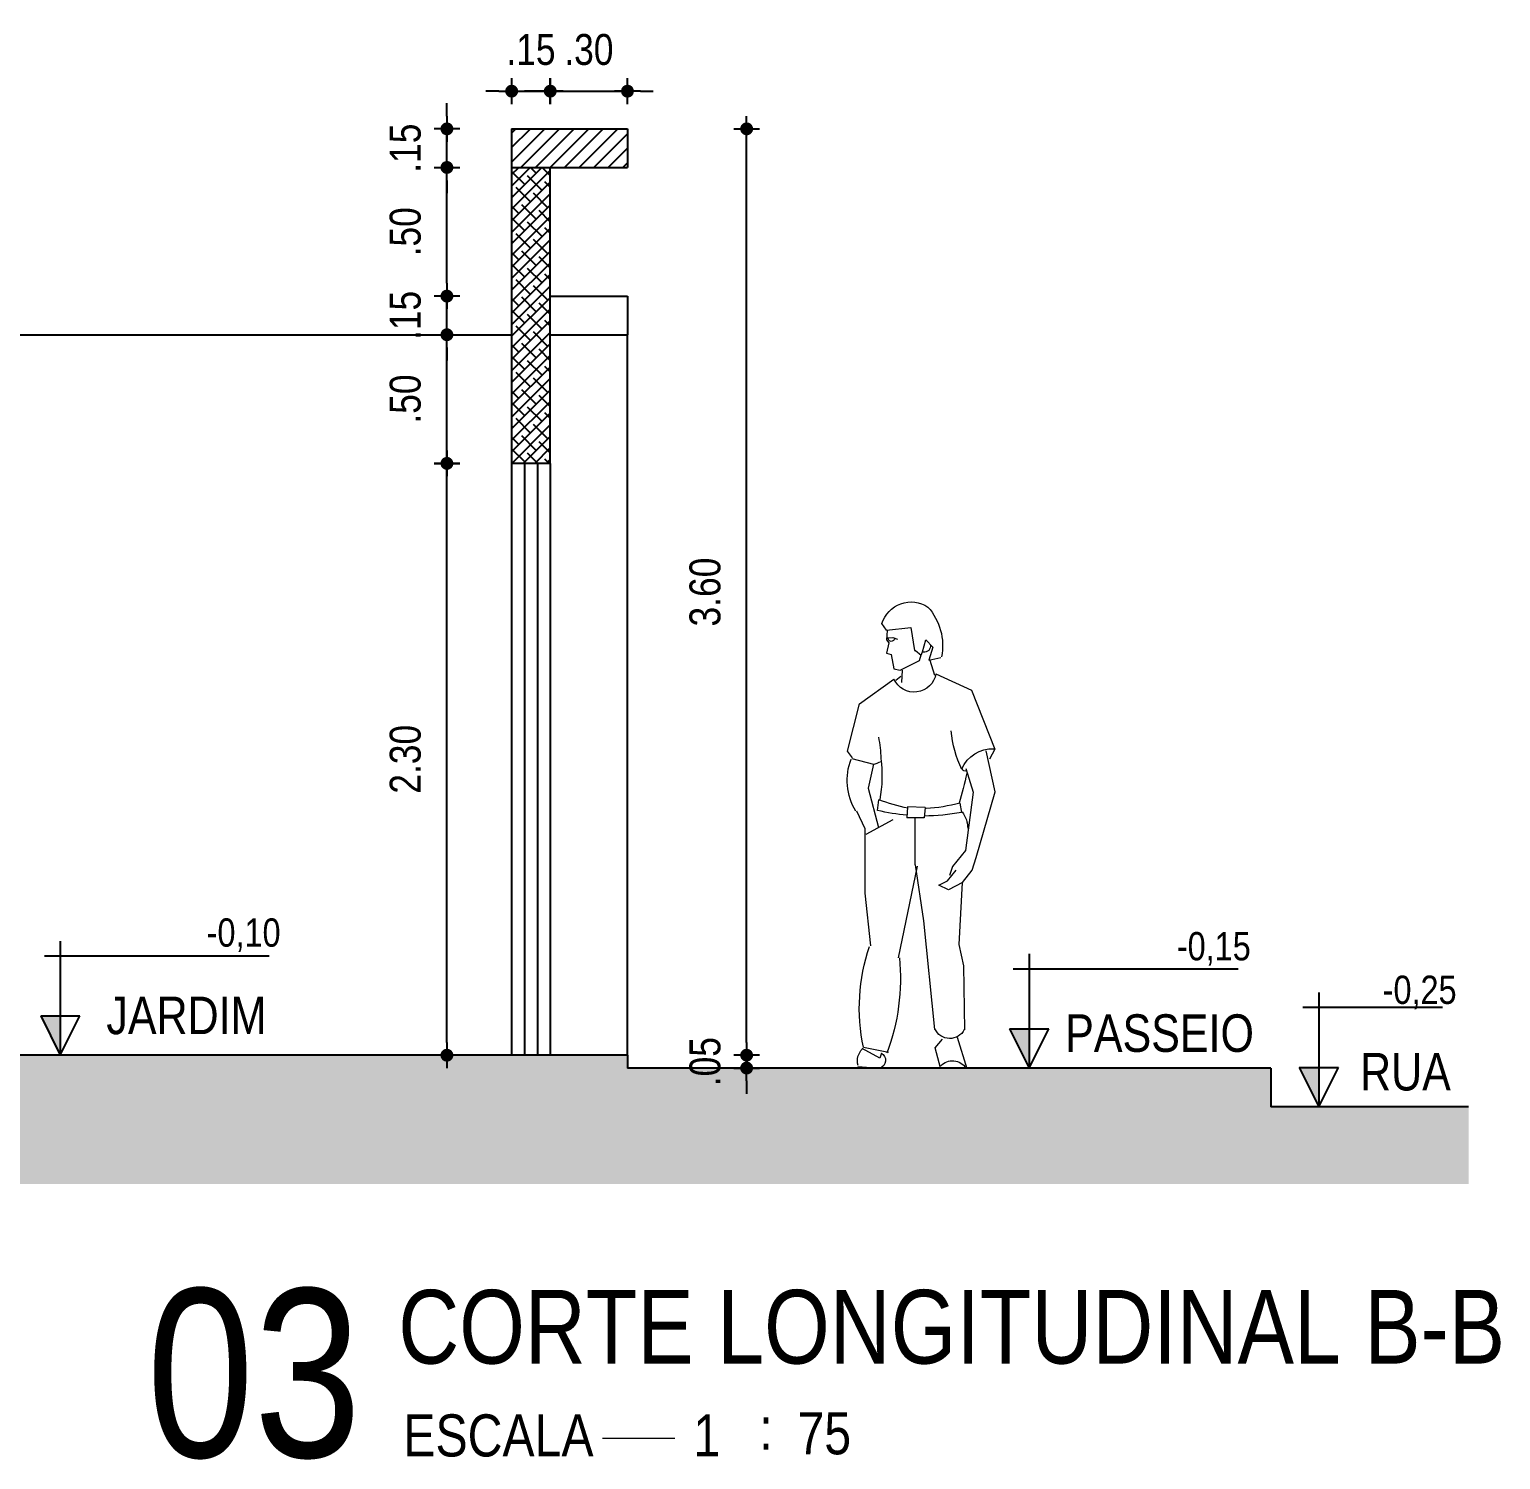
# Model space of a CAD drawing. Header units: millimetres. Extents: x 3955 to 10567, y -112 to 1797.
# Drawn here: x 5283.74 to 5289.46, y 1030.81 to 1036.36 of the extents above; entities that cross this region are included whole.
import ezdxf
from ezdxf.enums import TextEntityAlignment as Align

# ---------------------------------------------------------------- set-up
doc = ezdxf.new("R2010")
doc.units = ezdxf.units.MM
doc.header["$LTSCALE"] = 20
for name, color, linetype in [('COTA', 7, 'Continuous'), ('E-hatch', 8, 'Continuous'), ('E-txt-g', 3, 'Continuous'), ('E-TXT-Y', 2, 'Continuous')]:
    doc.layers.add(name, color=color, linetype=linetype)
doc.layers.add('E-Lay-9', color=9, linetype='Continuous', lineweight=9)
doc.layers.add('E-Txt-W', color=7, linetype='Continuous', lineweight=20)
doc.styles.add('F2', font='ARIALN.TTF')
doc.styles.add('REG60', font='romans.shx', dxfattribs={"width": 0.8, "height": 0.15})
doc.styles.add('REG80', font='romans.shx', dxfattribs={"width": 0.8, "height": 0.2})
doc.dimstyles.new('ARQUITETURA', dxfattribs={"dimtxt": 0.11, "dimasz": 0.05, "dimexe": 0.1, "dimexo": 0, "dimgap": 0.1, "dimtad": 1, "dimzin": 5, "dimdsep": 46, "dimtxsty": 'F2', "dimblk": 'COTA', "dimcen": 0, "dimse1": 1, "dimse2": 1, "dimadec": 0, "dimazin": 0, "dimtfac": 2, "dimtix": 1, "dimtmove": 2, "dimatfit": 3, "dimldrblk": 'COTA', "dimfxl": 1, "dimtolj": 1, "dimtzin": 5, "dimarcsym": 0})

# ---------------------------------------------------------------- blocks, each defined once
blk = doc.blocks.new('TXT-AMB75')
at = {"layer": 'E-txt-g', "style": 'REG80', "width": 0.8, "flags": 8}
blk.add_attdef('TXT', text='', height=0.2, dxfattribs=at).set_placement((0.0055, 0.2964), align=Align.CENTER)
at = {"layer": 'E-Txt-W', "style": 'REG60', "width": 0.8, "flags": 8}
blk.add_attdef('TXT', text='', height=0.15, dxfattribs=at).set_placement((0.0055, 0.0271), align=Align.CENTER)
blk = doc.blocks.new('IND_DES')
at = {"layer": 'E-Txt-W', "color": 7}
blk.add_line((0.0269, -0.2428), (0.1984, -0.2428), dxfattribs=at)
at = {"layer": 'E-txt-g', "color": 7, "style": 'F2'}
for s, p in [('ESCALA', (-0.4463, -0.2864)), ('1', (0.2426, -0.2864)), (':', (0.3988, -0.2706))]:
    blk.add_text(s, height=0.1, dxfattribs=at).set_placement(p)
blk.add_attdef('ESCALA', (0.4897, -0.2812), '', height=0.1, dxfattribs=at)
at = {"layer": 'E-Txt-W', "color": 6, "style": 'F2'}
blk.add_attdef('00', text='', height=0.4, dxfattribs=at).set_placement((-0.7083, -0.2881), align=Align.CENTER)
at = {"layer": 'E-TXT-Y', "color": 7, "style": 'F2'}
for tag, p in [('PROJETO', (-0.4563, 0.1829)), ('DESENHO', (-0.4582, -0.0658))]:
    blk.add_attdef(tag, p, '', height=0.175, dxfattribs=at)
blk = doc.blocks.new('Homem001', base_point=(171.24, 52.18))
at = {"color": 8}
for p, q in [((171.41, 117.74), (170.89, 114.26)), ((175.07, 117.31), (171.41, 117.74)), ((174.97, 117.27), (175.07, 115.87)), ((175.07, 117.31), (175.76, 118.31)), ((169.18, 115.85), (168.15, 114.76)), ((168.15, 114.76), (168.76, 112.83)), ((169.7, 114.09), (169.18, 115.85)), ((174.14, 116.24), (173.42, 115.97)), ((174.98, 116.19), (174.14, 116.24)), ((175.07, 115.87), (174.73, 115.44)), ((174.73, 115.44), (175.07, 113.9)), ((168.76, 112.83), (166.93, 113.22)), ((168.61, 112.86), (167.9, 110.58)), ((169.9, 113.58), (169.7, 114.09)), ((170.74, 114.3), (169.9, 113.58)), ((170.15, 112.79), (169.9, 113.62)), ((173.02, 111.32), (170.15, 112.79)), ((170.89, 114.26), (170.74, 114.3)), ((174.35, 113.66), (173.99, 111.56)), ((175.07, 113.9), (174.35, 113.66)), ((167.68, 110.81), (162.35, 108.35)), ((172.74, 111.36), (172.84, 109.52)), ((172.91, 110.37), (173.69, 109.8)), ((173.99, 111.56), (173.02, 111.32)), ((179.11, 106.32), (173.95, 110.01)), ((162.35, 108.35), (158.9, 99.51)), ((180.91, 99.23), (179.11, 106.32)), ((158.81, 93.16), (160.18, 99.29)), ((158.9, 99.51), (159.7, 98.03)), ((180.16, 98.23), (180.91, 99.23)), ((180.25, 98.14), (177.03, 97.28)), ((177.03, 97.28), (177.79, 93.69)), ((163.2, 96.66), (162.11, 93.1)), ((161.66, 83.32), (158.81, 93.16)), ((162.11, 93.1), (163.24, 84.39)), ((177.79, 93.69), (176.25, 87.83)), ((164.11, 91.48), (163.88, 90.07)), ((169.3, 90.83), (171.91, 90.91)), ((169.3, 90.83), (169.46, 89.25)), ((171.91, 90.91), (172.03, 89.29)), ((176.41, 90.38), (176.21, 91.97)), ((178.24, 87.62), (179.48, 90.26)), ((169.46, 89.25), (172.03, 89.29)), ((170.76, 82.26), (170.8, 89.36)), ((174.14, 88.98), (178.14, 86.8)), ((178.26, 77.99), (178.24, 87.62)), ((163.24, 84.39), (165.21, 81.97)), ((162.27, 81.47), (161.66, 83.32)), ((163.71, 79.61), (162.27, 81.47)), ((165.95, 79.83), (164.65, 81.43)), ((165.21, 81.97), (165.65, 80.63)), ((170.76, 82.26), (169.52, 73.87)), ((170.49, 82.04), (173.33, 68.35)), ((164.19, 70.34), (163.71, 79.61)), ((163.71, 79.61), (165.8, 78.53)), ((165.8, 78.53), (167.25, 79.18)), ((167.25, 79.18), (165.95, 79.83)), ((177.4, 70.12), (178.26, 77.99)), ((169.52, 73.87), (167.92, 57.62)), ((163.5, 67.14), (164.19, 70.34)), ((163.34, 57.6), (163.5, 67.14)), ((164.51, 56.48), (163.06, 51.79)), ((167.79, 54.87), (166.71, 56.17)), ((167.01, 51.9), (167.79, 54.87)), ((174.75, 54.2), (178.52, 54.96)), ((175.84, 54.11), (176.06, 53.34)), ((176.06, 53.34), (178.7, 54.78)), ((163.06, 51.79), (167.01, 51.9)), ((179.36, 52.09), (176.14, 51.87))]:
    blk.add_line(p, q, dxfattribs=at)
for centre, radius, start, end in [((171.39, 116.96), 4.57, 17.1593, 123.2495), ((175.34, 115.01), 8.66, 138.2091, 191.2646), ((169.47, 114.99), 0.989, 172.231, 276.4809), ((174.34, 116.12), 0.474, 177.6298, 10.3156), ((170.94, 111.37), 3.31, 189.8617, 335.7455), ((149.12, 103.57), 16.31, 334.2645, 355.52), ((188.36, 98.38), 12.43, 166.3488, 181.1675), ((159.23, 94.62), 4.98, 23.1501, 92.6805), ((194.7, 95.52), 18.95, 172.0918, 190.7025), ((171.52, 83.75), 14.57, 67.5984, 72.8035), ((171.98, 94.86), 8.96, 329.1329, 20.8672), ((163.25, 96.8), 0.551, 251.565, 341.5656), ((223.92, 109.09), 62.25, 192.2055, 196.4651), ((166.81, 87.73), 3.88, 141.4103, 181.034), ((170.53, 114.85), 24.24, 254.6352, 266.7442), ((166.7, 116.26), 26.08, 281.5069, 291.3761), ((169.43, 118.41), 28.88, 275.1757, 283.9757), ((170.03, 124.95), 35.42, 259.9993, 269.0727), ((204.39, 65.21), 31.4, 174.2483, 200.7079), ((150.68, 60.79), 28.45, 348.1896, 18.9504), ((165.61, 58.72), 2.44, 207.0956, 335.7518), ((165.21, 50.56), 2.4, 43.0145, 147.5104), ((176.43, 53.03), 1.22, 118.5477, 252.1011), ((176.89, 52.95), 2.52, 344.0615, 45.1729)]:
    blk.add_arc(centre, radius, start, end, dxfattribs=at)
blk = doc.blocks.new('COTA')
at = {"layer": 'COTA'}
for p, q in [((-1, 0), (1, 0)), ((0, 1), (0, -1))]:
    blk.add_line(p, q, dxfattribs=at)
at = {"layer": 'COTA', "const_width": 0.5}
blk.add_lwpolyline([(-0.25, 0, 1), (0.25, 0, 1)], format="xyb", close=True, dxfattribs=at)
blk = doc.blocks.new('*D465')
at = {"color": 0, "lineweight": -2}
blk.add_line((5285.3642, 1032.427), (5285.3642, 1034.627), dxfattribs=at)
at = {"color": 0, "lineweight": -2, "xscale": 0.05, "yscale": 0.05, "zscale": 0.05}
for p, rotation in [((5285.3642, 1034.677), 90), ((5285.3642, 1032.377), 270)]:
    blk.add_blockref('COTA', p, dxfattribs=dict(at, rotation=rotation))
at = {"color": 0, "insert": (5285.2029, 1033.527), "char_height": 0.12, "attachment_point": 5, "rotation": 90, "style": 'F2'}
blk.add_mtext('\\A1;2.30', dxfattribs=at)
blk = doc.blocks.new('*D466')
at = {"color": 0, "lineweight": -2}
blk.add_line((5285.3642, 1034.727), (5285.3642, 1035.127), dxfattribs=at)
at = {"color": 0, "lineweight": -2, "xscale": 0.05, "yscale": 0.05, "zscale": 0.05}
for p, rotation in [((5285.3642, 1035.177), 90), ((5285.3642, 1034.677), 270)]:
    blk.add_blockref('COTA', p, dxfattribs=dict(at, rotation=rotation))
at = {"color": 0, "insert": (5285.2029, 1034.927), "char_height": 0.12, "attachment_point": 5, "rotation": 90, "style": 'F2'}
blk.add_mtext('\\A1;.50', dxfattribs=at)
blk = doc.blocks.new('*D467')
at = {"color": 0, "lineweight": -2}
for p, q in [((5285.3642, 1035.377), (5285.3642, 1035.427)), ((5285.3642, 1035.177), (5285.3642, 1035.327)), ((5285.3642, 1035.127), (5285.3642, 1035.077))]:
    blk.add_line(p, q, dxfattribs=at)
at = {"color": 0, "lineweight": -2, "xscale": 0.05, "yscale": 0.05, "zscale": 0.05}
for p, rotation in [((5285.3642, 1035.327), 270), ((5285.3642, 1035.177), 90)]:
    blk.add_blockref('COTA', p, dxfattribs=dict(at, rotation=rotation))
at = {"color": 0, "insert": (5285.2029, 1035.252), "char_height": 0.12, "attachment_point": 5, "rotation": 90, "style": 'F2'}
blk.add_mtext('\\A1;.15', dxfattribs=at)
blk = doc.blocks.new('*D468')
at = {"color": 0, "lineweight": -2}
blk.add_line((5285.3642, 1035.377), (5285.3642, 1035.777), dxfattribs=at)
at = {"color": 0, "lineweight": -2, "xscale": 0.05, "yscale": 0.05, "zscale": 0.05}
for p, rotation in [((5285.3642, 1035.827), 90), ((5285.3642, 1035.327), 270)]:
    blk.add_blockref('COTA', p, dxfattribs=dict(at, rotation=rotation))
at = {"color": 0, "insert": (5285.2029, 1035.577), "char_height": 0.12, "attachment_point": 5, "rotation": 90, "style": 'F2'}
blk.add_mtext('\\A1;.50', dxfattribs=at)
blk = doc.blocks.new('*D469')
at = {"color": 0, "lineweight": -2}
for p, q in [((5285.3642, 1036.027), (5285.3642, 1036.077)), ((5285.3642, 1035.827), (5285.3642, 1035.977)), ((5285.3642, 1035.777), (5285.3642, 1035.727))]:
    blk.add_line(p, q, dxfattribs=at)
at = {"color": 0, "lineweight": -2, "xscale": 0.05, "yscale": 0.05, "zscale": 0.05}
for p, rotation in [((5285.3642, 1035.977), 270), ((5285.3642, 1035.827), 90)]:
    blk.add_blockref('COTA', p, dxfattribs=dict(at, rotation=rotation))
at = {"color": 0, "insert": (5285.2029, 1035.902), "char_height": 0.12, "attachment_point": 5, "rotation": 90, "style": 'F2'}
blk.add_mtext('\\A1;.15', dxfattribs=at)
blk = doc.blocks.new('*D470')
at = {"color": 0, "lineweight": -2}
for p, q in [((5285.5658, 1036.1235), (5285.5158, 1036.1235)), ((5285.6158, 1036.1235), (5285.7658, 1036.1235)), ((5285.8158, 1036.1235), (5285.8658, 1036.1235))]:
    blk.add_line(p, q, dxfattribs=at)
at = {"color": 0, "lineweight": -2, "xscale": 0.05, "yscale": 0.05, "zscale": 0.05}
blk.add_blockref('COTA', (5285.6158, 1036.1235), dxfattribs=at)
at = {"color": 0, "lineweight": -2, "xscale": 0.05, "yscale": 0.05, "zscale": 0.05, "rotation": 180}
blk.add_blockref('COTA', (5285.7658, 1036.1235), dxfattribs=at)
at = {"color": 0, "insert": (5285.6908, 1036.2848), "char_height": 0.12, "attachment_point": 5, "style": 'F2'}
blk.add_mtext('\\A1;.15', dxfattribs=at)
blk = doc.blocks.new('*D471')
at = {"color": 0, "lineweight": -2}
for p, q in [((5285.7158, 1036.1235), (5285.6658, 1036.1235)), ((5285.7658, 1036.1235), (5286.0658, 1036.1235)), ((5286.1158, 1036.1235), (5286.1658, 1036.1235))]:
    blk.add_line(p, q, dxfattribs=at)
at = {"color": 0, "lineweight": -2, "xscale": 0.05, "yscale": 0.05, "zscale": 0.05}
blk.add_blockref('COTA', (5285.7658, 1036.1235), dxfattribs=at)
at = {"color": 0, "lineweight": -2, "xscale": 0.05, "yscale": 0.05, "zscale": 0.05, "rotation": 180}
blk.add_blockref('COTA', (5286.0658, 1036.1235), dxfattribs=at)
at = {"color": 0, "insert": (5285.9158, 1036.2848), "char_height": 0.12, "attachment_point": 5, "style": 'F2'}
blk.add_mtext('\\A1;.30', dxfattribs=at)
blk = doc.blocks.new('*D472')
at = {"color": 0, "lineweight": -2}
for p, q in [((5286.5288, 1032.427), (5286.5288, 1032.477)), ((5286.5288, 1032.327), (5286.5288, 1032.377)), ((5286.5288, 1032.277), (5286.5288, 1032.227))]:
    blk.add_line(p, q, dxfattribs=at)
at = {"color": 0, "lineweight": -2, "xscale": 0.05, "yscale": 0.05, "zscale": 0.05}
for p, rotation in [((5286.5288, 1032.377), 270), ((5286.5288, 1032.327), 90)]:
    blk.add_blockref('COTA', p, dxfattribs=dict(at, rotation=rotation))
at = {"color": 0, "insert": (5286.3676, 1032.352), "char_height": 0.12, "attachment_point": 5, "rotation": 90, "style": 'F2'}
blk.add_mtext('\\A1;.05', dxfattribs=at)
blk = doc.blocks.new('*D473')
at = {"color": 0, "lineweight": -2}
blk.add_line((5286.5288, 1032.427), (5286.5288, 1035.927), dxfattribs=at)
at = {"color": 0, "lineweight": -2, "xscale": 0.05, "yscale": 0.05, "zscale": 0.05}
for p, rotation in [((5286.5288, 1035.977), 90), ((5286.5288, 1032.377), 270)]:
    blk.add_blockref('COTA', p, dxfattribs=dict(at, rotation=rotation))
at = {"color": 0, "insert": (5286.3676, 1034.177), "char_height": 0.12, "attachment_point": 5, "rotation": 90, "style": 'F2'}
blk.add_mtext('\\A1;3.60', dxfattribs=at)

msp = doc.modelspace()

# ---------------------------------------------------------------- hatches: boundary and pattern name
at = {"layer": 'E-hatch'}
h = msp.add_hatch(dxfattribs=at)
h.set_pattern_fill('_USER', color=256, scale=0.04, angle=45, style=0, pattern_type=0)
h.set_pattern_definition([(45, (0, 0), (-0.02828427125, 0.02828427125), [])])
h.paths.add_polyline_path([(5286.0658, 1035.977), (5285.6158, 1035.977), (5285.6158, 1035.827), (5286.0658, 1035.827)])
h = msp.add_hatch(dxfattribs=at)
h.set_pattern_fill('ANSI38', color=256, scale=0.01, style=0)
h.paths.add_polyline_path([(5285.7658, 1035.827), (5285.6158, 1035.827), (5285.6158, 1034.677), (5285.7658, 1034.677)])
h = msp.add_hatch(dxfattribs=at)
h.set_pattern_fill('ANSI38', color=256, scale=0.02, style=0)
h.set_pattern_definition([(45, (0, 48.930234), (-0.0449012806, 0.0449012806), []), (135, (0, 48.930234), (-0.1347038418, 0.0449012806), [0.15875, -0.09525])])
h.paths.add_polyline_path([(5288.5658, 1032.327), (5286.0658, 1032.327), (5286.0658, 1032.377), (5283.2661, 1032.377), (5283.2661, 1032.477), (5264.0658, 1032.477), (5264.0658, 1032.427), (5263.4658, 1032.427), (5263.4658, 1032.377), (5260.3554, 1032.377), (5260.3554, 1031.877), (5289.334, 1031.877), (5289.334, 1032.177), (5288.5658, 1032.177)])

# ---------------------------------------------------------------- linework, layer by layer
at = {"color": 5}
for p, q in [((5285.6158, 1035.977), (5285.6158, 1034.677)), ((5285.6158, 1035.977), (5286.0658, 1035.977)), ((5286.0658, 1035.977), (5286.0658, 1035.827)), ((5285.6158, 1035.827), (5286.0658, 1035.827)), ((5285.7658, 1034.677), (5285.7658, 1035.827)), ((5285.7658, 1034.677), (5285.6158, 1034.677))]:
    msp.add_line(p, q, dxfattribs=at)
at = {"color": 6}
for p, q in [((5285.7658, 1035.327), (5286.0658, 1035.327)), ((5286.0658, 1035.327), (5286.0658, 1035.177)), ((5285.7658, 1035.177), (5286.0658, 1035.177))]:
    msp.add_line(p, q, dxfattribs=at)
at = {"color": 8}
for p, q in [((5283.2661, 1035.177), (5285.6158, 1035.177)), ((5286.0658, 1032.377), (5286.0658, 1035.177)), ((5285.6158, 1034.677), (5285.6158, 1032.377)), ((5285.7658, 1034.677), (5285.7658, 1032.377))]:
    msp.add_line(p, q, dxfattribs=at)
at = {"color": 7}
for p, q in [((5285.6658, 1034.677), (5285.6658, 1032.377)), ((5285.7158, 1034.677), (5285.7158, 1032.377))]:
    msp.add_line(p, q, dxfattribs=at)
for p, q in [((5283.862, 1032.8208), (5283.862, 1032.377)), ((5287.6269, 1032.7708), (5287.6269, 1032.327)), ((5283.8001, 1032.7632), (5284.674, 1032.7632)), ((5287.565, 1032.7132), (5288.4389, 1032.7132)), ((5288.7517, 1032.6208), (5288.7517, 1032.177)), ((5288.6898, 1032.5632), (5289.2323, 1032.5632)), ((5283.7858, 1032.5294), (5283.862, 1032.377)), ((5283.7858, 1032.5294), (5283.9382, 1032.5294)), ((5283.862, 1032.377), (5283.9382, 1032.5294)), ((5287.5507, 1032.4794), (5287.6269, 1032.327)), ((5287.5507, 1032.4794), (5287.7031, 1032.4794)), ((5287.6269, 1032.327), (5287.7031, 1032.4794)), ((5288.6755, 1032.3294), (5288.7517, 1032.177)), ((5288.6755, 1032.3294), (5288.8279, 1032.3294)), ((5288.7517, 1032.177), (5288.8279, 1032.3294))]:
    msp.add_line(p, q)
at = {"color": 1}
for p, q in [((5286.0658, 1032.377), (5283.2661, 1032.377)), ((5286.0658, 1032.377), (5286.0658, 1032.327)), ((5288.5658, 1032.327), (5286.0658, 1032.327)), ((5288.5658, 1032.327), (5288.5658, 1032.177)), ((5289.334, 1032.177), (5288.5658, 1032.177))]:
    msp.add_line(p, q, dxfattribs=at)
for points in [[(5283.7858, 1032.5294), (5283.862, 1032.5294), (5283.862, 1032.377)], [(5287.5507, 1032.4794), (5287.6269, 1032.4794), (5287.6269, 1032.327)], [(5288.6755, 1032.3294), (5288.7517, 1032.3294), (5288.7517, 1032.177)]]:
    msp.add_solid(points)

# ---------------------------------------------------------------- block references
ref = msp.add_blockref('TXT-AMB75', (5284.348, 1032.2427), dxfattribs=dict(xscale=0.7290000000000001, yscale=0.7290000000000001, zscale=0.7290000000000001))
ref.add_attrib('TXT', 'JARDIM', dxfattribs={"layer": 'E-txt-g', "color": 2, "height": 0.1458, "style": 'F2'}).set_placement((5284.352, 1032.4588), align=Align.CENTER)
ref = msp.add_blockref('TXT-AMB75', (5288.1293, 1032.1739), dxfattribs=dict(xscale=0.7290000000000001, yscale=0.7290000000000001, zscale=0.7290000000000001))
ref.add_attrib('TXT', 'PASSEIO', dxfattribs={"layer": 'E-txt-g', "color": 2, "height": 0.1458, "style": 'F2'}).set_placement((5288.1333, 1032.39), align=Align.CENTER)
ref = msp.add_blockref('TXT-AMB75', (5289.0848, 1032.0239), dxfattribs=dict(xscale=0.7290000000000001, yscale=0.7290000000000001, zscale=0.7290000000000001))
ref.add_attrib('TXT', 'RUA', dxfattribs={"layer": 'E-txt-g', "color": 2, "height": 0.1458, "style": 'F2'}).set_placement((5289.0888, 1032.24), align=Align.CENTER)
ref = msp.add_blockref('IND_DES', (5285.925, 1031.2862), dxfattribs=dict(xscale=1.636240131907927, yscale=1.636240131907927, zscale=1.636240131907927))
ref.add_attrib('00', '03', dxfattribs={"layer": 'E-Txt-W', "height": 0.6545, "style": 'F2'}).set_placement((5284.6144, 1030.8148), align=Align.CENTER)
ref.add_attrib('DESENHO', 'CORTE LONGITUDINAL B-B', (5285.1752, 1031.1785), dxfattribs={"layer": 'E-TXT-Y', "color": 2, "height": 0.286342, "style": 'F2'})
ref.add_attrib('ESCALA', '75', (5286.7263, 1030.826), dxfattribs={"layer": 'E-txt-g', "color": 7, "height": 0.16362, "style": 'F2'})
at = {"layer": 'E-Lay-9', "xscale": -0.02600000000001046, "yscale": 0.02600000000001046, "zscale": 0.026}
msp.add_blockref('Homem001', (5287.1718, 1032.3352), dxfattribs=at)

# ---------------------------------------------------------------- texts
at = {"color": 7, "style": 'F2'}
for s, p in [('-0,10', (5284.4307, 1032.7987)), ('-0,15', (5288.2004, 1032.7457)), ('-0,25', (5289.0002, 1032.5763))]:
    msp.add_text(s, height=0.11, dxfattribs=at).set_placement(p)

# ---------------------------------------------------------------- dimensions: what is measured, and where the dimension line sits
at = {"color": 4}
for base, p1, p2, picture, middle in [((5285.7658, 1036.1235), (5285.6158, 1035.977), (5285.7658, 1035.827), '*D470', (5285.6908, 1036.2848)), ((5286.0658, 1036.1235), (5285.7658, 1035.827), (5286.0658, 1035.977), '*D471', (5285.9158, 1036.2848))]:
    dim = msp.add_linear_dim(base=base, p1=p1, p2=p2, dimstyle='ARQUITETURA', override={"dimtxt": 0.12, "dimfxl": 0.1, "dimfxlon": 1}, dxfattribs=at)
    dim.commit()
    dim.dimension.update_dxf_attribs({"geometry": picture, "text_midpoint": middle})
for base, p1, p2, picture, middle in [((5285.3642, 1035.977), (5285.7658, 1035.827), (5285.7355, 1035.977), '*D469', (5285.2029, 1035.902)), ((5286.5288, 1035.977), (5286.0658, 1032.377), (5286.0658, 1035.977), '*D473', (5286.3676, 1034.177)), ((5285.3642, 1035.827), (5285.822, 1035.327), (5285.7658, 1035.827), '*D468', (5285.2029, 1035.577)), ((5285.3642, 1035.327), (5285.7658, 1035.177), (5285.822, 1035.327), '*D467', (5285.2029, 1035.252)), ((5285.3642, 1035.177), (5285.6158, 1034.677), (5285.7658, 1035.177), '*D466', (5285.2029, 1034.927)), ((5285.3642, 1034.677), (5285.6158, 1032.377), (5285.6158, 1034.677), '*D465', (5285.2029, 1033.527)), ((5286.5288, 1032.377), (5286.0658, 1032.327), (5286.0658, 1032.377), '*D472', (5286.3676, 1032.352))]:
    dim = msp.add_linear_dim(base=base, p1=p1, p2=p2, angle=90, dimstyle='ARQUITETURA', override={"dimtxt": 0.12, "dimfxl": 0.1, "dimfxlon": 1}, dxfattribs=at)
    dim.commit()
    dim.dimension.update_dxf_attribs({"geometry": picture, "text_midpoint": middle})

doc.saveas('drawing.dxf')
